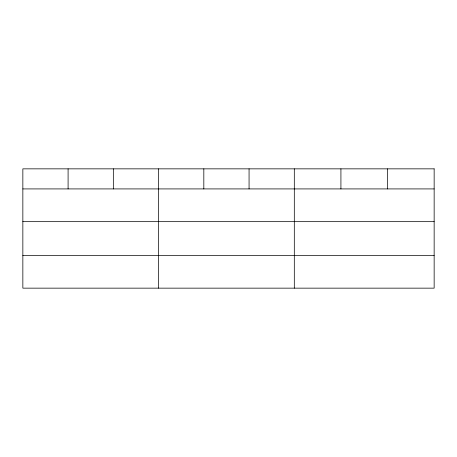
<?xml version="1.0" encoding="UTF-8"?>
<svg xmlns="http://www.w3.org/2000/svg" width="457" height="457" viewBox="0 0 457 457"><rect width="100%" height="100%" fill="white"/><g stroke="black" fill="none" stroke-linecap="round" stroke-linejoin="round"><path stroke-width="0.69" d="M22.85 188.918L434.15 188.918M22.85 221.662L434.15 221.662M22.85 255.4L434.15 255.4M387.536 168.85L387.536 188.918M340.922 168.85L340.922 188.918M294.308 168.85L294.308 288.15M249.065 168.85L249.065 188.918M203.822 168.85L203.822 188.918M158.579 168.85L158.579 288.15M113.336 168.85L113.336 188.918M68.093 168.85L68.093 188.918M434.15 168.85L22.85 168.85L22.85 288.15L434.15 288.15L434.15 168.85"/></g></svg>
